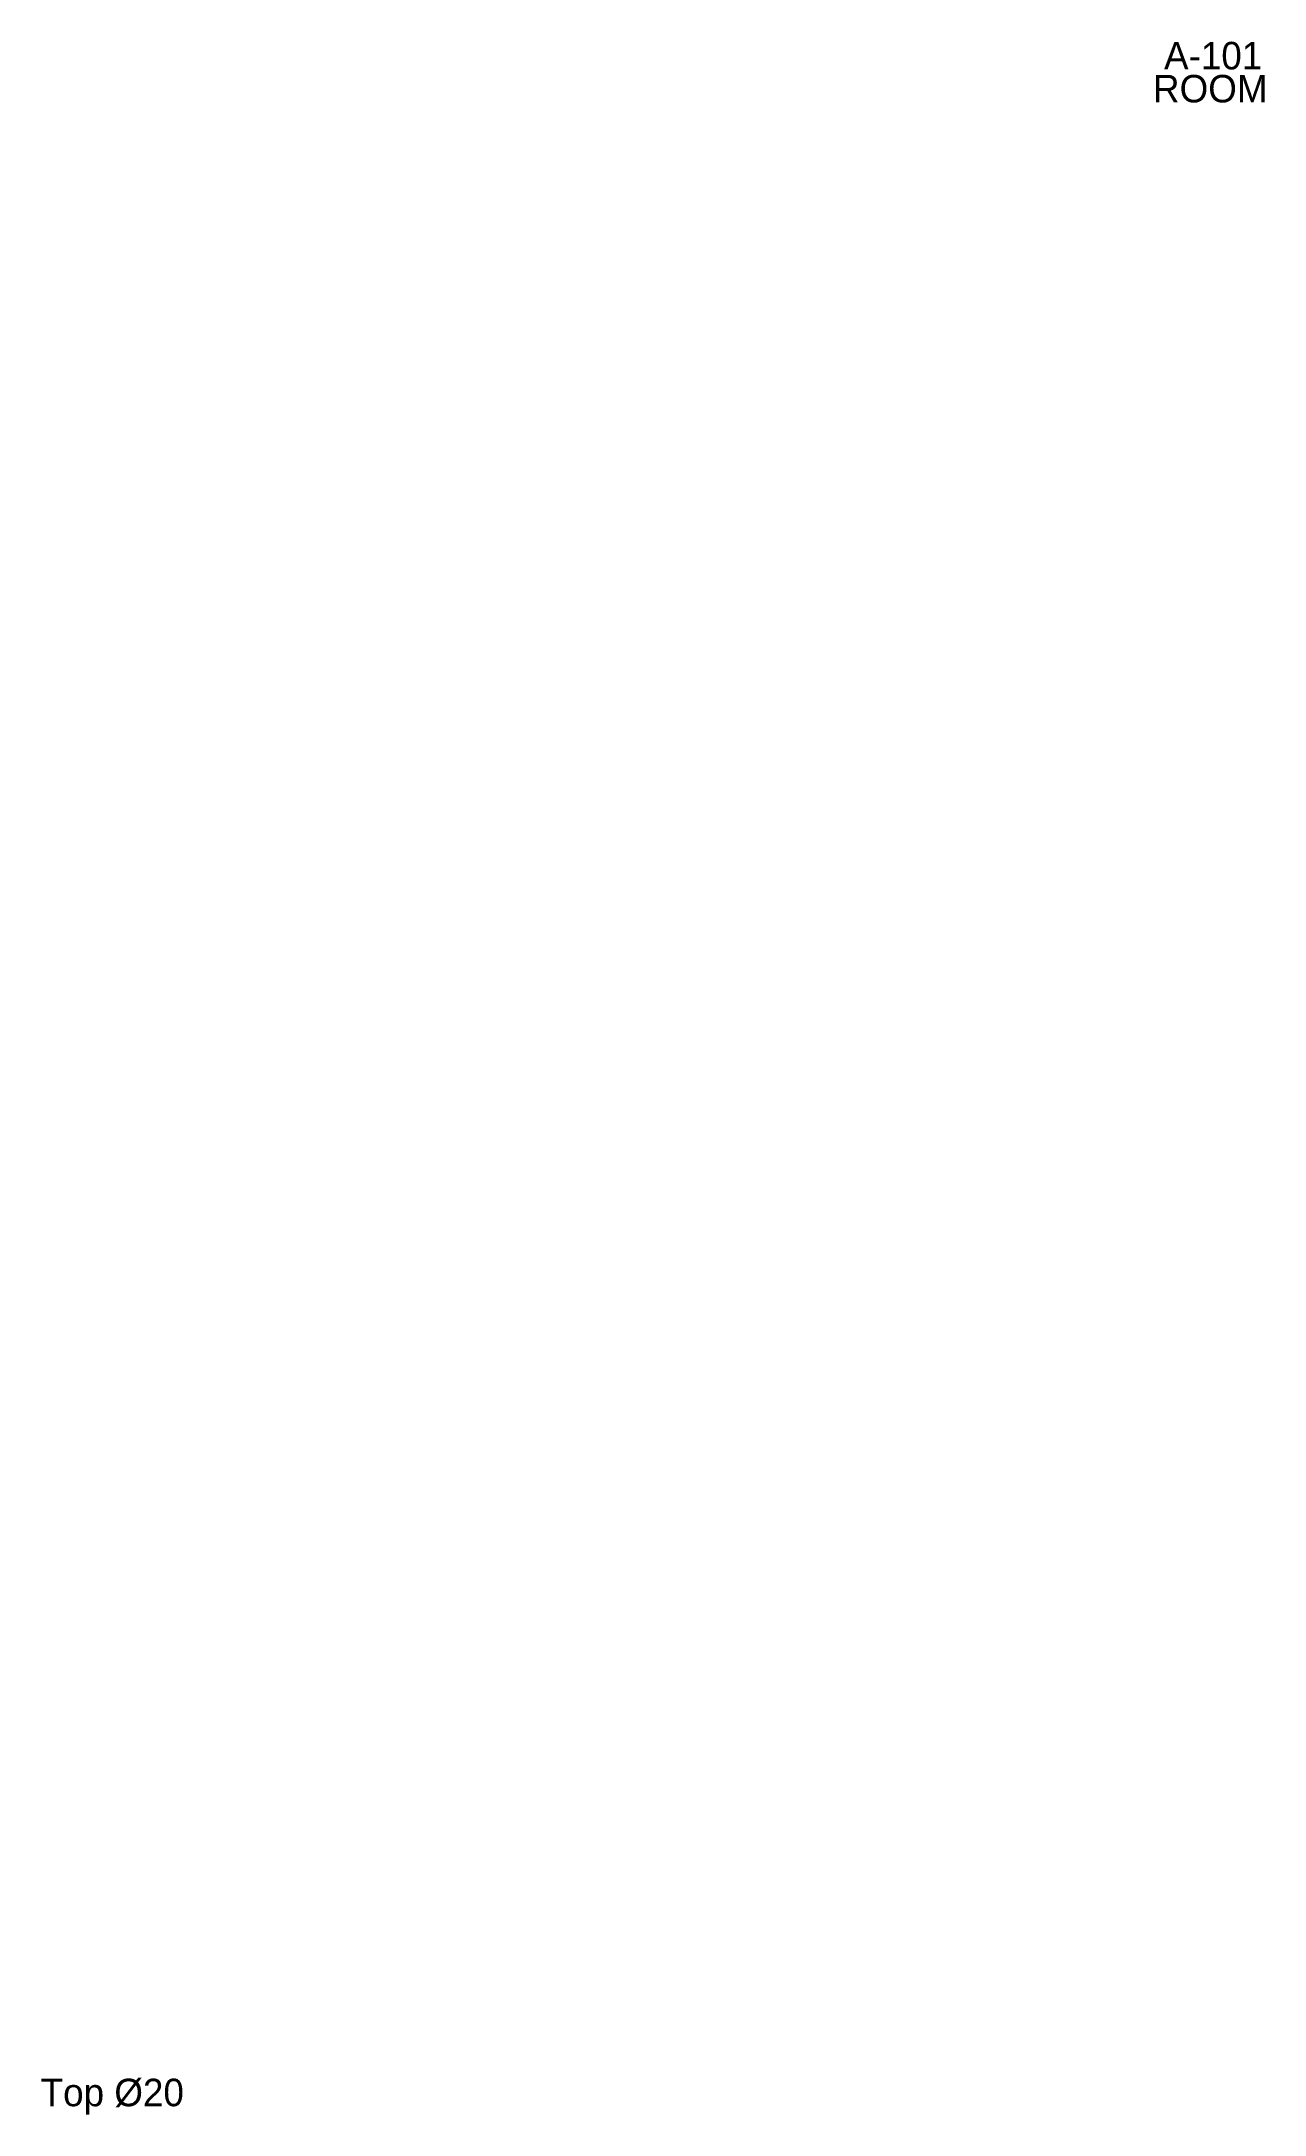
# Model space of a CAD drawing. Extents: x 0 to 111, y 19 to 208.
import ezdxf

# ---------------------------------------------------------------- set-up
doc = ezdxf.new("R2010")
doc.units = 0
doc.layers.add('NOTES', color=7, linetype='CONTINUOUS')

# ---------------------------------------------------------------- blocks, each defined once
blk = doc.blocks.new('ROOM_TAG')
at = {"layer": 'NOTES'}
blk.add_text('ROOM', height=2.5, dxfattribs=at).set_placement((1, 2))

msp = doc.modelspace()

# ---------------------------------------------------------------- block references
at = {"layer": 'NOTES'}
ref = msp.add_blockref('ROOM_TAG', (100, 200), dxfattribs=at)
ref.add_attrib('ROOM_NO', 'A-101', (102, 205), dxfattribs={"height": 2.5})

# ---------------------------------------------------------------- texts
msp.add_text('Top %%C20', height=2.5, dxfattribs=at).set_placement((0, 20))

doc.saveas('drawing.dxf')
